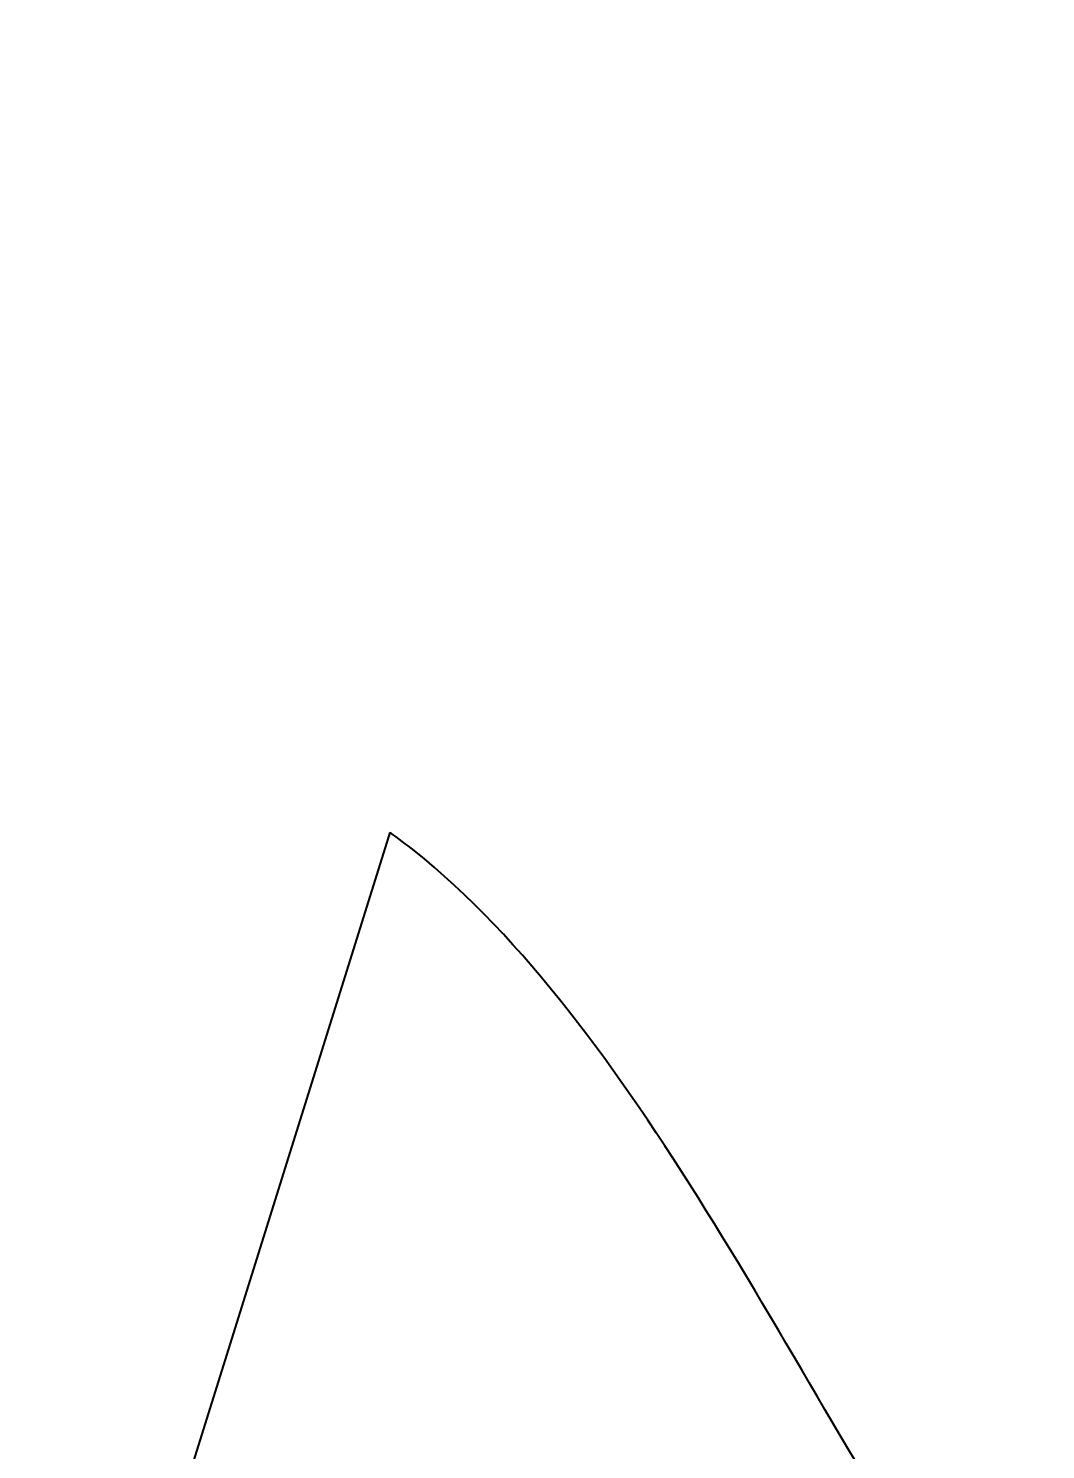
# Model space of a CAD drawing. Header units: metres. Extents: x 329311 to 330425, y 7396637 to 7397287.
# Drawn here: x 329849.36 to 329855.04, y 7397085.45 to 7397093.38 of the extents above; entities that cross this region are included whole.
import ezdxf

# ---------------------------------------------------------------- set-up
doc = ezdxf.new("R2010")
doc.units = ezdxf.units.M
doc.layers.get('0').update_dxf_attribs({"lineweight": 18})
doc.layers.add('PA6_TEXTO', color=3, linetype='Continuous', lineweight=18)
doc.layers.add('VEGETAIS', color=3, linetype='Continuous')
doc.styles.add('200 Médio', font='arial.ttf', dxfattribs={"height": 0.75})
doc.styles.add('ARIAL', font='ARIAL', dxfattribs={"height": 0.2})
doc.dimstyles.new('AQ250', dxfattribs={"dimscale": 10, "dimtxt": 0.05, "dimasz": 0.03, "dimexe": 0.03, "dimexo": 0.025, "dimgap": 0.025, "dimtad": 1, "dimzin": 0, "dimdsep": 46, "dimtxsty": 'ARIAL', "dimblk": 'ARCHTICK', "dimcen": 0.09, "dimdle": 0.03, "dimclrt": 7, "dimadec": 0, "dimazin": 0, "dimtfac": 1, "dimtix": 1, "dimtmove": 2, "dimatfit": 3, "dimldrblk": 'OPEN90', "dimfxl": 1, "dimtvp": 1, "dimtolj": 1, "dimtzin": 0, "dimarcsym": 0})

# ---------------------------------------------------------------- blocks, each defined once
blk = doc.blocks.new('_ArchTick')
at = {"color": 0, "linetype": 'ByBlock', "const_width": 0.15}
blk.add_lwpolyline([(-0.5, -0.5), (0.5, 0.5)], dxfattribs=at)
blk = doc.blocks.new('*D13')
at = {"layer": 'Defpoints', "color": 0, "transparency": 16777216}
for p in [(329835.5533, 7397103.6479), (329835.2333, 7397102.4533), (329895.0034, 7397086.4419)]:
    blk.add_point(p, dxfattribs=at)
at = {"layer": 'PA6_TEXTO', "color": 0, "lineweight": -2, "transparency": 16777216}
for p, q in [((329835.2979, 7397102.6948), (329835.6309, 7397103.9377)), ((329895.6132, 7397087.5588), (329835.2635, 7397103.7255)), ((329895.0681, 7397086.6834), (329895.401, 7397087.9263))]:
    blk.add_line(p, q, dxfattribs=at)
at = {"layer": 'PA6_TEXTO', "color": 0, "lineweight": -2, "transparency": 16777216, "xscale": 0.3, "yscale": 0.3, "zscale": 0.3}
for p, rotation in [((329835.5533, 7397103.6479), 165.0035318531356), ((329895.3234, 7397087.6365), 345.0035318531356)]:
    blk.add_blockref('_ArchTick', p, dxfattribs=dict(at, rotation=rotation))
at = {"layer": 'PA6_TEXTO', "color": 7, "transparency": 16777216, "insert": (329865.6021, 7397096.2536), "char_height": 0.75, "attachment_point": 5, "rotation": 345.00353, "style": '200 Médio'}
blk.add_mtext('\\A1;61.88', dxfattribs=at)
blk = doc.blocks.new('_Open90')
at = {"color": 0, "linetype": 'ByBlock', "lineweight": -2}
for p, q in [((-0.5, 0.5), (0, 0)), ((0, 0), (-1, 0)), ((0, 0), (-0.5, -0.5))]:
    blk.add_line(p, q, dxfattribs=at)

msp = doc.modelspace()

# ---------------------------------------------------------------- linework, layer by layer
at = {"layer": 'VEGETAIS'}
msp.add_line((329849.8472, 7397083.9858), (329851.3811, 7397088.8908), dxfattribs=at)
msp.add_open_spline([(329854.5184, 7397084.5063), (329853.6335, 7397085.8385), (329852.7056, 7397087.8843), (329851.4258, 7397088.8583), (329851.3811, 7397088.8908)], degree=3, knots=[37.231664, 37.231664, 37.231664, 37.231664, 41.460874, 41.612543, 41.612543, 41.612543, 41.612543], dxfattribs=at)

# ---------------------------------------------------------------- dimensions: what is measured, and where the dimension line sits
at = {"layer": 'PA6_TEXTO'}
dim = msp.add_aligned_dim(p1=(329895.0034, 7397086.4419), p2=(329835.2333, 7397102.4533), distance=-1.2367, dimstyle='AQ250', override={"dimtxsty": '200 Médio'}, dxfattribs=at)
dim.commit()
dim.dimension.update_dxf_attribs({"geometry": '*D13', "text_midpoint": (329865.6021, 7397096.2536)})

doc.saveas('drawing.dxf')
